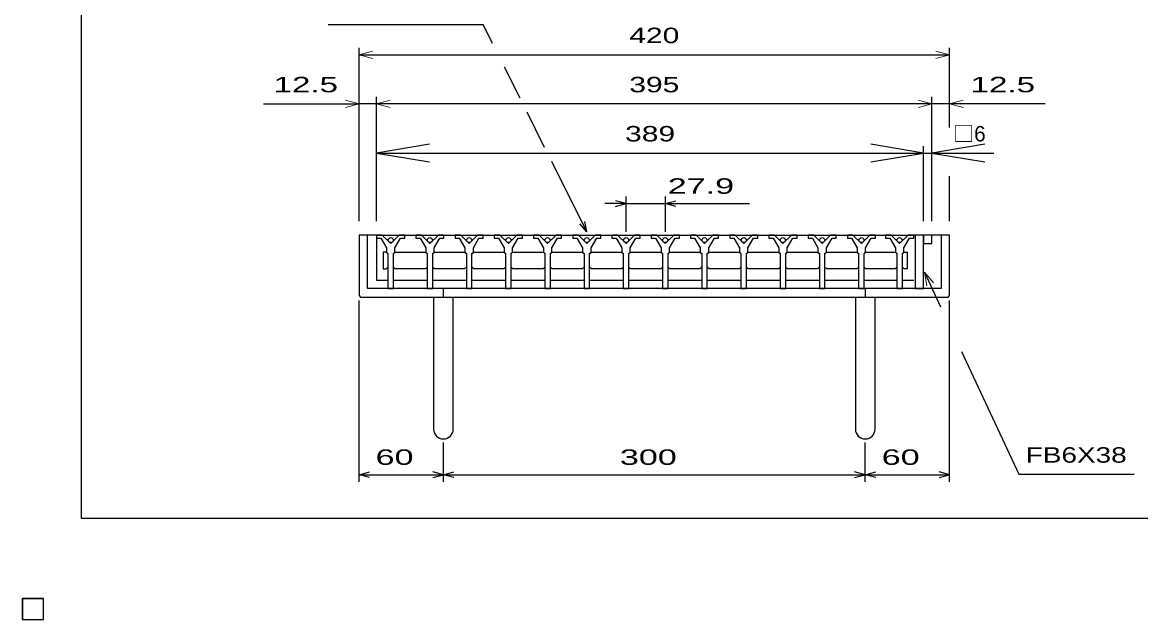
# Model space of a CAD drawing. Units: millimetres, scale not verified. Extents: x -910 to 862, y -642 to 530.
# Drawn here: x -910 to -115, y -642 to -217 of the extents above; entities that cross this region are included whole.
import ezdxf
from ezdxf.enums import TextEntityAlignment as Align

# ---------------------------------------------------------------- set-up
doc = ezdxf.new("R2010")
doc.units = ezdxf.units.MM
doc.header["$LTSCALE"] = 5
for name, color, linetype, lineweight in [('0_2', 150, 'Continuous', 25), ('16', 3, 'Continuous', 25), ('17', 3, 'Continuous', 25), ('19', 6, 'Continuous', 25), ('22', 4, 'Continuous', 25)]:
    doc.layers.add(name, color=color, linetype=linetype, lineweight=lineweight)
doc.styles.add('ベクトル', font='')
doc.styles.get('ベクトル').set_extended_font_data('ベクトル')

# ---------------------------------------------------------------- blocks, each defined once
blk = doc.blocks.new('open_arrow')
at = {"color": 0, "linetype": 'Continuous', "lineweight": -2}
blk.add_lwpolyline([(7.5, 1.25), (0, 0), (7.5, -1.25)], dxfattribs=at)

msp = doc.modelspace()

# ---------------------------------------------------------------- linework, layer by layer
at = {"layer": '0_2'}
for p, q in [((-868, -570.5), (-868, 529.5)), ((862, -570.5), (-868, -570.5))]:
    msp.add_line(p, q, dxfattribs=at)
at = {"layer": '16'}
for p, q in [((-658, -368.801), (-658, -370.801)), ((-654, -368.801), (-658, -368.801)), ((-658, -368.801), (-276, -368.801)), ((-658, -368.801), (-658, -400.801)), ((-658, -370.801), (-655, -370.801)), ((-655, -370.801), (-651, -377.801)), ((-648, -374.801), (-654, -368.801)), ((-642, -368.801), (-648, -374.801)), ((-645, -377.801), (-641, -370.801)), ((-638, -368.801), (-642, -368.801)), ((-641, -370.801), (-638, -370.801)), ((-638, -370.801), (-638, -368.801)), ((-630.1, -368.801), (-630.1, -370.801)), ((-626.1, -368.801), (-630.1, -368.801)), ((-630.1, -370.801), (-627.1, -370.801)), ((-627.1, -370.801), (-623.1, -377.801)), ((-620.1, -374.801), (-626.1, -368.801)), ((-614.1, -368.801), (-620.1, -374.801)), ((-617.1, -377.801), (-613.1, -370.801)), ((-610.1, -368.801), (-614.1, -368.801)), ((-613.1, -370.801), (-610.1, -370.801)), ((-610.1, -370.801), (-610.1, -368.801)), ((-602.2, -368.801), (-602.2, -370.801)), ((-598.2, -368.801), (-602.2, -368.801)), ((-602.2, -370.801), (-599.2, -370.801)), ((-599.2, -370.801), (-595.2, -377.801)), ((-592.2, -374.801), (-598.2, -368.801)), ((-586.2, -368.801), (-592.2, -374.801)), ((-589.2, -377.801), (-585.2, -370.801)), ((-582.2, -368.801), (-586.2, -368.801)), ((-585.2, -370.801), (-582.2, -370.801)), ((-582.2, -370.801), (-582.2, -368.801)), ((-574.3, -368.801), (-574.3, -370.801)), ((-570.3, -368.801), (-574.3, -368.801)), ((-574.3, -370.801), (-571.3, -370.801)), ((-571.3, -370.801), (-567.3, -377.801)), ((-564.3, -374.801), (-570.3, -368.801)), ((-558.3, -368.801), (-564.3, -374.801)), ((-561.3, -377.801), (-557.3, -370.801)), ((-554.3, -368.801), (-558.3, -368.801)), ((-557.3, -370.801), (-554.3, -370.801)), ((-554.3, -370.801), (-554.3, -368.801)), ((-546.4, -368.801), (-546.4, -370.801)), ((-542.4, -368.801), (-546.4, -368.801)), ((-546.4, -370.801), (-543.4, -370.801)), ((-543.4, -370.801), (-539.4, -377.801)), ((-536.4, -374.801), (-542.4, -368.801)), ((-530.4, -368.801), (-536.4, -374.801)), ((-533.4, -377.801), (-529.4, -370.801)), ((-526.4, -368.801), (-530.4, -368.801)), ((-529.4, -370.801), (-526.4, -370.801)), ((-526.4, -370.801), (-526.4, -368.801)), ((-518.5, -368.801), (-518.5, -370.801)), ((-514.5, -368.801), (-518.5, -368.801)), ((-518.5, -370.801), (-515.5, -370.801)), ((-515.5, -370.801), (-511.5, -377.801)), ((-508.5, -374.801), (-514.5, -368.801)), ((-502.5, -368.801), (-508.5, -374.801)), ((-505.5, -377.801), (-501.5, -370.801)), ((-498.5, -368.801), (-502.5, -368.801)), ((-501.5, -370.801), (-498.5, -370.801)), ((-498.5, -370.801), (-498.5, -368.801)), ((-490.6, -368.801), (-490.6, -370.801)), ((-486.6, -368.801), (-490.6, -368.801)), ((-490.6, -370.801), (-487.6, -370.801)), ((-487.6, -370.801), (-483.6, -377.801)), ((-480.6, -374.801), (-486.6, -368.801)), ((-474.6, -368.801), (-480.6, -374.801)), ((-477.6, -377.801), (-473.6, -370.801)), ((-470.6, -368.801), (-474.6, -368.801)), ((-473.6, -370.801), (-470.6, -370.801)), ((-470.6, -370.801), (-470.6, -368.801)), ((-462.7, -368.801), (-462.7, -370.801)), ((-458.7, -368.801), (-462.7, -368.801)), ((-462.7, -370.801), (-459.7, -370.801)), ((-459.7, -370.801), (-455.7, -377.801)), ((-452.7, -374.801), (-458.7, -368.801)), ((-446.7, -368.801), (-452.7, -374.801)), ((-449.7, -377.801), (-445.7, -370.801)), ((-442.7, -368.801), (-446.7, -368.801)), ((-445.7, -370.801), (-442.7, -370.801)), ((-442.7, -370.801), (-442.7, -368.801)), ((-434.8, -368.801), (-434.8, -370.801)), ((-430.8, -368.801), (-434.8, -368.801)), ((-434.8, -370.801), (-431.8, -370.801)), ((-431.8, -370.801), (-427.8, -377.801)), ((-424.8, -374.801), (-430.8, -368.801)), ((-418.8, -368.801), (-424.8, -374.801)), ((-421.8, -377.801), (-417.8, -370.801)), ((-414.8, -368.801), (-418.8, -368.801)), ((-417.8, -370.801), (-414.8, -370.801)), ((-414.8, -370.801), (-414.8, -368.801)), ((-406.9, -368.801), (-406.9, -370.801)), ((-402.9, -368.801), (-406.9, -368.801)), ((-406.9, -370.801), (-403.9, -370.801)), ((-403.9, -370.801), (-399.9, -377.801)), ((-396.9, -374.801), (-402.9, -368.801)), ((-390.9, -368.801), (-396.9, -374.801)), ((-393.9, -377.801), (-389.9, -370.801)), ((-386.9, -368.801), (-390.9, -368.801)), ((-389.9, -370.801), (-386.9, -370.801)), ((-386.9, -370.801), (-386.9, -368.801)), ((-379, -368.801), (-379, -370.801)), ((-375, -368.801), (-379, -368.801)), ((-379, -370.801), (-376, -370.801)), ((-376, -370.801), (-372, -377.801)), ((-369, -374.801), (-375, -368.801)), ((-363, -368.801), (-369, -374.801)), ((-366, -377.801), (-362, -370.801)), ((-359, -368.801), (-363, -368.801)), ((-362, -370.801), (-359, -370.801)), ((-359, -370.801), (-359, -368.801)), ((-351.1, -368.801), (-351.1, -370.801)), ((-347.1, -368.801), (-351.1, -368.801)), ((-351.1, -370.801), (-348.1, -370.801)), ((-348.1, -370.801), (-344.1, -377.801)), ((-341.1, -374.801), (-347.1, -368.801)), ((-335.1, -368.801), (-341.1, -374.801)), ((-338.1, -377.801), (-334.1, -370.801)), ((-331.1, -368.801), (-335.1, -368.801)), ((-334.1, -370.801), (-331.1, -370.801)), ((-331.1, -370.801), (-331.1, -368.801)), ((-323.2, -368.801), (-323.2, -370.801)), ((-319.2, -368.801), (-323.2, -368.801)), ((-323.2, -370.801), (-320.2, -370.801)), ((-320.2, -370.801), (-316.2, -377.801)), ((-313.2, -374.801), (-319.2, -368.801)), ((-307.2, -368.801), (-313.2, -374.801)), ((-310.2, -377.801), (-306.2, -370.801)), ((-303.2, -368.801), (-307.2, -368.801)), ((-306.2, -370.801), (-303.2, -370.801)), ((-303.2, -370.801), (-303.2, -368.801)), ((-296, -368.801), (-296, -370.801)), ((-292, -368.801), (-296, -368.801)), ((-296, -370.801), (-293, -370.801)), ((-293, -370.801), (-289, -377.801)), ((-286, -374.801), (-292, -368.801)), ((-280, -368.801), (-286, -374.801)), ((-283, -377.801), (-279, -370.801)), ((-276, -368.801), (-280, -368.801)), ((-279, -370.801), (-276, -370.801)), ((-276, -370.801), (-276, -368.801)), ((-651.25, -380.801), (-653.25, -380.801)), ((-653.25, -380.801), (-653.25, -392.801)), ((-650.25, -381.801), (-651.25, -380.801)), ((-651, -377.801), (-651, -380.801)), ((-651, -380.801), (-650, -381.801)), ((-646, -381.801), (-645, -380.801)), ((-645.75, -381.801), (-644.75, -380.801)), ((-645, -380.801), (-645, -377.801)), ((-644.75, -380.801), (-623.35, -380.801)), ((-623.35, -380.801), (-622.35, -381.801)), ((-623.1, -377.801), (-623.1, -380.801)), ((-623.1, -380.801), (-622.1, -381.801)), ((-618.1, -381.801), (-617.1, -380.801)), ((-617.85, -381.801), (-616.85, -380.801)), ((-617.1, -380.801), (-617.1, -377.801)), ((-616.85, -380.801), (-595.45, -380.801)), ((-595.45, -380.801), (-594.45, -381.801)), ((-595.2, -377.801), (-595.2, -380.801)), ((-595.2, -380.801), (-594.2, -381.801)), ((-590.2, -381.801), (-589.2, -380.801)), ((-589.95, -381.801), (-588.95, -380.801)), ((-589.2, -380.801), (-589.2, -377.801)), ((-588.95, -380.801), (-567.55, -380.801)), ((-567.55, -380.801), (-566.55, -381.801)), ((-567.3, -377.801), (-567.3, -380.801)), ((-567.3, -380.801), (-566.3, -381.801)), ((-562.3, -381.801), (-561.3, -380.801)), ((-562.05, -381.801), (-561.05, -380.801)), ((-561.3, -380.801), (-561.3, -377.801)), ((-561.05, -380.801), (-539.65, -380.801)), ((-539.65, -380.801), (-538.65, -381.801)), ((-539.4, -377.801), (-539.4, -380.801)), ((-539.4, -380.801), (-538.4, -381.801)), ((-534.4, -381.801), (-533.4, -380.801)), ((-534.15, -381.801), (-533.15, -380.801)), ((-533.4, -380.801), (-533.4, -377.801)), ((-533.15, -380.801), (-511.75, -380.801)), ((-511.75, -380.801), (-510.75, -381.801)), ((-511.5, -377.801), (-511.5, -380.801)), ((-511.5, -380.801), (-510.5, -381.801)), ((-506.5, -381.801), (-505.5, -380.801)), ((-506.25, -381.801), (-505.25, -380.801)), ((-505.5, -380.801), (-505.5, -377.801)), ((-505.25, -380.801), (-483.85, -380.801)), ((-483.85, -380.801), (-482.85, -381.801)), ((-483.6, -377.801), (-483.6, -380.801)), ((-483.6, -380.801), (-482.6, -381.801)), ((-478.6, -381.801), (-477.6, -380.801)), ((-478.35, -381.801), (-477.35, -380.801)), ((-477.6, -380.801), (-477.6, -377.801)), ((-477.35, -380.801), (-455.95, -380.801)), ((-455.95, -380.801), (-454.95, -381.801)), ((-455.7, -377.801), (-455.7, -380.801)), ((-455.7, -380.801), (-454.7, -381.801)), ((-450.7, -381.801), (-449.7, -380.801)), ((-450.45, -381.801), (-449.45, -380.801)), ((-449.7, -380.801), (-449.7, -377.801)), ((-449.45, -380.801), (-428.05, -380.801)), ((-428.05, -380.801), (-427.05, -381.801)), ((-427.8, -377.801), (-427.8, -380.801)), ((-427.8, -380.801), (-426.8, -381.801)), ((-422.8, -381.801), (-421.8, -380.801)), ((-422.55, -381.801), (-421.55, -380.801)), ((-421.8, -380.801), (-421.8, -377.801)), ((-421.55, -380.801), (-400.15, -380.801)), ((-400.15, -380.801), (-399.15, -381.801)), ((-399.9, -377.801), (-399.9, -380.801)), ((-399.9, -380.801), (-398.9, -381.801)), ((-394.9, -381.801), (-393.9, -380.801)), ((-394.65, -381.801), (-393.65, -380.801)), ((-393.9, -380.801), (-393.9, -377.801)), ((-393.65, -380.801), (-372.25, -380.801)), ((-372.25, -380.801), (-371.25, -381.801)), ((-372, -377.801), (-372, -380.801)), ((-372, -380.801), (-371, -381.801)), ((-367, -381.801), (-366, -380.801)), ((-366.75, -381.801), (-365.75, -380.801)), ((-366, -380.801), (-366, -377.801)), ((-365.75, -380.801), (-344.35, -380.801)), ((-344.35, -380.801), (-343.35, -381.801)), ((-344.1, -377.801), (-344.1, -380.801)), ((-344.1, -380.801), (-343.1, -381.801)), ((-339.1, -381.801), (-338.1, -380.801)), ((-338.85, -381.801), (-337.85, -380.801)), ((-338.1, -380.801), (-338.1, -377.801)), ((-337.85, -380.801), (-316.45, -380.801)), ((-316.45, -380.801), (-315.45, -381.801)), ((-316.2, -377.801), (-316.2, -380.801)), ((-316.2, -380.801), (-315.2, -381.801)), ((-311.2, -381.801), (-310.2, -380.801)), ((-310.95, -381.801), (-309.95, -380.801)), ((-310.2, -380.801), (-310.2, -377.801)), ((-309.95, -380.801), (-289.25, -380.801)), ((-289.25, -380.801), (-288.25, -381.801)), ((-289, -377.801), (-289, -380.801)), ((-289, -380.801), (-288, -381.801)), ((-284, -381.801), (-283, -380.801)), ((-283.75, -381.801), (-282.75, -380.801)), ((-283, -380.801), (-283, -377.801)), ((-282.75, -380.801), (-280.75, -380.801)), ((-280.75, -380.801), (-280.75, -392.801)), ((-650, -381.801), (-650, -406.801)), ((-646, -406.801), (-646, -381.801)), ((-622.1, -381.801), (-622.1, -406.801)), ((-618.1, -406.801), (-618.1, -381.801)), ((-594.2, -381.801), (-594.2, -406.801)), ((-590.2, -406.801), (-590.2, -381.801)), ((-566.3, -381.801), (-566.3, -406.801)), ((-562.3, -406.801), (-562.3, -381.801)), ((-538.4, -381.801), (-538.4, -406.801)), ((-534.4, -406.801), (-534.4, -381.801)), ((-510.5, -381.801), (-510.5, -406.801)), ((-506.5, -406.801), (-506.5, -381.801)), ((-482.6, -381.801), (-482.6, -406.801)), ((-478.6, -406.801), (-478.6, -381.801)), ((-454.7, -381.801), (-454.7, -406.801)), ((-450.7, -406.801), (-450.7, -381.801)), ((-426.8, -381.801), (-426.8, -406.801)), ((-422.8, -406.801), (-422.8, -381.801)), ((-398.9, -381.801), (-398.9, -406.801)), ((-394.9, -406.801), (-394.9, -381.801)), ((-371, -381.801), (-371, -406.801)), ((-367, -406.801), (-367, -381.801)), ((-343.1, -381.801), (-343.1, -406.801)), ((-339.1, -406.801), (-339.1, -381.801)), ((-315.2, -381.801), (-315.2, -406.801)), ((-311.2, -406.801), (-311.2, -381.801)), ((-288, -381.801), (-288, -406.801)), ((-284, -406.801), (-284, -381.801)), ((-653.25, -392.801), (-651.25, -392.801)), ((-651.25, -392.801), (-650.25, -391.801)), ((-644.75, -392.801), (-645.75, -391.801)), ((-623.35, -392.801), (-644.75, -392.801)), ((-622.35, -391.801), (-623.35, -392.801)), ((-616.85, -392.801), (-617.85, -391.801)), ((-595.45, -392.801), (-616.85, -392.801)), ((-594.45, -391.801), (-595.45, -392.801)), ((-588.95, -392.801), (-589.95, -391.801)), ((-567.55, -392.801), (-588.95, -392.801)), ((-566.55, -391.801), (-567.55, -392.801)), ((-561.05, -392.801), (-562.05, -391.801)), ((-539.65, -392.801), (-561.05, -392.801)), ((-538.65, -391.801), (-539.65, -392.801)), ((-533.15, -392.801), (-534.15, -391.801)), ((-511.75, -392.801), (-533.15, -392.801)), ((-510.75, -391.801), (-511.75, -392.801)), ((-505.25, -392.801), (-506.25, -391.801)), ((-483.85, -392.801), (-505.25, -392.801)), ((-482.85, -391.801), (-483.85, -392.801)), ((-477.35, -392.801), (-478.35, -391.801)), ((-455.95, -392.801), (-477.35, -392.801)), ((-454.95, -391.801), (-455.95, -392.801)), ((-449.45, -392.801), (-450.45, -391.801)), ((-428.05, -392.801), (-449.45, -392.801)), ((-427.05, -391.801), (-428.05, -392.801)), ((-421.55, -392.801), (-422.55, -391.801)), ((-400.15, -392.801), (-421.55, -392.801)), ((-399.15, -391.801), (-400.15, -392.801)), ((-393.65, -392.801), (-394.65, -391.801)), ((-372.25, -392.801), (-393.65, -392.801)), ((-371.25, -391.801), (-372.25, -392.801)), ((-365.75, -392.801), (-366.75, -391.801)), ((-344.35, -392.801), (-365.75, -392.801)), ((-343.35, -391.801), (-344.35, -392.801)), ((-337.85, -392.801), (-338.85, -391.801)), ((-316.45, -392.801), (-337.85, -392.801)), ((-315.45, -391.801), (-316.45, -392.801)), ((-309.95, -392.801), (-310.95, -391.801)), ((-289.25, -392.801), (-309.95, -392.801)), ((-288.25, -391.801), (-289.25, -392.801)), ((-282.75, -392.801), (-283.75, -391.801)), ((-280.75, -392.801), (-282.75, -392.801)), ((-658, -400.801), (-650.25, -400.801)), ((-645.75, -400.801), (-622.35, -400.801)), ((-617.85, -400.801), (-594.45, -400.801)), ((-589.95, -400.801), (-566.55, -400.801)), ((-562.05, -400.801), (-538.65, -400.801)), ((-534.15, -400.801), (-510.75, -400.801)), ((-506.25, -400.801), (-482.85, -400.801)), ((-478.35, -400.801), (-454.95, -400.801)), ((-450.45, -400.801), (-427.05, -400.801)), ((-422.55, -400.801), (-399.15, -400.801)), ((-394.65, -400.801), (-371.25, -400.801)), ((-366.75, -400.801), (-343.35, -400.801)), ((-338.85, -400.801), (-315.45, -400.801)), ((-310.95, -400.801), (-288.25, -400.801)), ((-283.75, -400.801), (-276, -400.801)), ((-650, -406.801), (-646, -406.801)), ((-622.1, -406.801), (-618.1, -406.801)), ((-594.2, -406.801), (-590.2, -406.801)), ((-566.3, -406.801), (-562.3, -406.801)), ((-538.4, -406.801), (-534.4, -406.801)), ((-510.5, -406.801), (-506.5, -406.801)), ((-482.6, -406.801), (-478.6, -406.801)), ((-454.7, -406.801), (-450.7, -406.801)), ((-426.8, -406.801), (-422.8, -406.801)), ((-398.9, -406.801), (-394.9, -406.801)), ((-371, -406.801), (-367, -406.801)), ((-343.1, -406.801), (-339.1, -406.801)), ((-315.2, -406.801), (-311.2, -406.801)), ((-288, -406.801), (-284, -406.801)), ((-910, -627.5), (-895, -627.5)), ((-910, -642.5), (-910, -627.5)), ((-910, -627.5), (-895, -627.5)), ((-910, -642.5), (-910, -627.5)), ((-910, -627.5), (-895, -627.5)), ((-910, -642.5), (-910, -627.5)), ((-910, -627.5), (-895, -627.5)), ((-910, -642.5), (-910, -627.5)), ((-910, -627.5), (-895, -627.5)), ((-910, -642.5), (-910, -627.5)), ((-895, -642.5), (-895, -627.5)), ((-895, -642.5), (-895, -627.5)), ((-895, -642.5), (-895, -627.5)), ((-895, -642.5), (-895, -627.5)), ((-895, -642.5), (-895, -627.5)), ((-910, -642.5), (-895, -642.5)), ((-910, -642.5), (-895, -642.5)), ((-910, -642.5), (-895, -642.5)), ((-910, -642.5), (-895, -642.5)), ((-910, -642.5), (-895, -642.5))]:
    msp.add_line(p, q, dxfattribs=at)
for centre in [(-648, -372.301), (-620.1, -372.301), (-592.2, -372.301), (-564.3, -372.301), (-536.4, -372.301), (-508.5, -372.301), (-480.6, -372.301), (-452.7, -372.301), (-424.8, -372.301), (-396.9, -372.301), (-369, -372.301), (-341.1, -372.301), (-313.2, -372.301), (-286, -372.301)]:
    msp.add_circle(centre, 1.8, dxfattribs=at)
at = {"layer": '17'}
for p, q in [((-275, -368.801), (-275, -406.801)), ((-269, -368.801), (-275, -368.801)), ((-269, -406.801), (-269, -368.801)), ((-269, -368.801), (-269, -374.801)), ((-263, -368.801), (-269, -368.801)), ((-263, -374.801), (-263, -368.801)), ((-269, -374.801), (-263, -374.801)), ((-275, -406.801), (-269, -406.801))]:
    msp.add_line(p, q, dxfattribs=at)
at = {"layer": '19'}
for p, q in [((-658, -368.801), (-670.5, -368.801)), ((-670.5, -368.801), (-670.5, -411.801)), ((-664.5, -406.801), (-664.5, -368.801)), ((-275, -368.801), (-276, -368.801)), ((-250.5, -368.801), (-263, -368.801)), ((-256.5, -368.801), (-256.5, -406.801)), ((-250.5, -411.801), (-250.5, -368.801)), ((-670.5, -411.801), (-669.5, -412.801)), ((-669.5, -412.801), (-251.5, -412.801)), ((-256.5, -406.801), (-664.5, -406.801)), ((-617.5, -412.801), (-617.5, -506.801)), ((-610.5, -412.801), (-610.5, -406.801)), ((-603.5, -506.801), (-603.5, -412.801)), ((-317.5, -412.801), (-317.5, -506.801)), ((-310.5, -406.801), (-310.5, -412.801)), ((-303.5, -506.801), (-303.5, -412.801)), ((-251.5, -412.801), (-250.5, -411.801))]:
    msp.add_line(p, q, dxfattribs=at)
for centre in [(-610.5, -506.801), (-310.5, -506.801)]:
    msp.add_arc(centre, 7, 180, 0, dxfattribs=at)
at = {"layer": '22'}
for p, q in [((-692.578, -218.852), (-582.225, -218.852)), ((-575.496, -232.31), (-582.225, -218.852)), ((-670.5, -348.801), (-670.5, -235.347)), ((-250.5, -292.228), (-250.5, -235.347)), ((-670.5, -240.347), (-250.5, -240.347)), ((-556, -271.301), (-567.074, -249.153)), ((-670.5, -358.801), (-670.5, -270.347)), ((-658, -348.801), (-658, -270.347)), ((-263, -348.801), (-263, -270.347)), ((-250.5, -292.228), (-250.5, -270.347)), ((-738.5, -275.347), (-670.5, -275.347)), ((-658, -275.347), (-670.5, -275.347)), ((-263, -275.347), (-658, -275.347)), ((-250.5, -275.347), (-263, -275.347)), ((-182.5, -275.347), (-250.5, -275.347)), ((-538.5, -306.301), (-551, -281.301)), ((-658, -358.801), (-658, -305.347)), ((-269, -358.801), (-269, -305.347)), ((-269, -358.801), (-269, -305.347)), ((-263, -358.801), (-263, -305.347)), ((-658, -310.347), (-269, -310.347)), ((-508.5, -366.301), (-533.5, -316.301)), ((-269, -310.347), (-219, -310.347)), ((-250.5, -358.801), (-250.5, -326.83)), ((-480.6, -366.301), (-480.6, -341.301)), ((-452.7, -341.301), (-452.7, -366.301)), ((-480.6, -346.301), (-495.6, -346.301)), ((-480.6, -346.301), (-488.1, -344.301)), ((-488.1, -348.301), (-480.6, -346.301)), ((-480.6, -346.301), (-452.7, -346.301)), ((-452.7, -346.301), (-445.2, -344.301)), ((-445.2, -348.301), (-452.7, -346.301)), ((-452.7, -346.301), (-392.7, -346.301)), ((-508.5, -366.301), (-513.5, -360.801)), ((-508.5, -366.301), (-510, -359.001)), ((-268.41, -395.079), (-256.835, -419.901)), ((-670.5, -544.301), (-670.5, -415.301)), ((-250.5, -544.301), (-250.5, -415.301)), ((-242.006, -451.702), (-201.28, -539.038)), ((-610.5, -544.301), (-610.5, -516.301)), ((-310.5, -544.301), (-310.5, -516.301)), ((-670.5, -539.301), (-663, -537.301)), ((-663, -541.301), (-670.5, -539.301)), ((-670.5, -539.301), (-610.5, -539.301)), ((-610.5, -539.301), (-618, -537.301)), ((-618, -541.301), (-610.5, -539.301)), ((-610.5, -539.301), (-603, -537.301)), ((-603, -541.301), (-610.5, -539.301)), ((-610.5, -539.301), (-310.5, -539.301)), ((-310.5, -539.301), (-318, -537.301)), ((-318, -541.301), (-310.5, -539.301)), ((-310.5, -539.301), (-303, -537.301)), ((-303, -541.301), (-310.5, -539.301)), ((-310.5, -539.301), (-250.5, -539.301)), ((-250.5, -539.301), (-258, -537.301)), ((-258, -541.301), (-250.5, -539.301)), ((-201.28, -539.038), (-119.28, -539.038)), ((-895, -627.5), (-910, -627.5)), ((-910, -627.5), (-910, -642.5)), ((-895, -627.5), (-910, -627.5)), ((-910, -627.5), (-910, -642.5)), ((-895, -627.5), (-910, -627.5)), ((-910, -627.5), (-910, -642.5)), ((-895, -642.5), (-895, -627.5)), ((-895, -642.5), (-895, -627.5)), ((-895, -642.5), (-895, -627.5)), ((-910, -642.5), (-895, -642.5)), ((-910, -642.5), (-895, -642.5)), ((-910, -642.5), (-895, -642.5))]:
    msp.add_line(p, q, dxfattribs=at)
at = {"layer": '22', "lineweight": 13}
for p, q in [((-660.841, -237.759), (-670.5, -240.347)), ((-250.5, -240.347), (-260.159, -237.759)), ((-670.5, -240.347), (-660.841, -242.935)), ((-260.159, -242.935), (-250.5, -240.347)), ((-670.5, -275.347), (-680.159, -272.759)), ((-680.159, -277.935), (-670.5, -275.347)), ((-648.341, -272.759), (-658, -275.347)), ((-658, -275.347), (-648.341, -277.935)), ((-263, -275.347), (-272.659, -272.759)), ((-272.659, -277.935), (-263, -275.347)), ((-240.841, -272.759), (-250.5, -275.347)), ((-250.5, -275.347), (-240.841, -277.935)), ((-261.982, -402.739), (-268.41, -395.079)), ((-268.41, -395.079), (-266.673, -404.927))]:
    msp.add_line(p, q, dxfattribs=at)
at = {"layer": '22', "color": 2}
for p, q in [((-895, -627.5), (-910, -627.5)), ((-910, -627.5), (-910, -642.5)), ((-895, -627.5), (-910, -627.5)), ((-910, -627.5), (-910, -642.5)), ((-895, -627.5), (-910, -627.5)), ((-910, -627.5), (-910, -642.5)), ((-895, -642.5), (-895, -627.5)), ((-895, -642.5), (-895, -627.5)), ((-895, -642.5), (-895, -627.5)), ((-910, -642.5), (-895, -642.5)), ((-910, -642.5), (-895, -642.5)), ((-910, -642.5), (-895, -642.5))]:
    msp.add_line(p, q, dxfattribs=at)

# ---------------------------------------------------------------- block references
at = {"layer": '22', "xscale": 5, "yscale": 5}
for p in [(-658, -310.347), (-263, -310.347)]:
    msp.add_blockref('open_arrow', p, dxfattribs=at)
at = {"layer": '22', "xscale": 5, "yscale": 5, "rotation": 180}
msp.add_blockref('open_arrow', (-269, -310.347), dxfattribs=at)

# ---------------------------------------------------------------- texts
at = {"layer": '22', "color": 2, "style": 'ベクトル', "width": 1.45}
for s, p in [('420', (-460.5, -235.347)), ('395', (-460.5, -270.347))]:
    msp.add_text(s, height=11, dxfattribs=at).set_placement(p, align=Align.BOTTOM_CENTER)
at = {"layer": '22', "color": 2, "style": 'ベクトル', "width": 1.6}
msp.add_text('12.5', height=11, dxfattribs=at).set_placement((-685.5, -270.347), align=Align.BOTTOM_RIGHT)
at = {"layer": '22', "color": 2, "style": 'ベクトル'}
for s, width, p in [('12.5', 1.6, (-235.5, -270.347)), ('FB6X38', 1.35, (-196.28, -534.038))]:
    msp.add_text(s, height=11, dxfattribs=dict(at, width=width)).set_placement(p, align=Align.BOTTOM_LEFT)
at = {"layer": '22', "style": 'ベクトル', "width": 1.45}
msp.add_text('389', height=11, dxfattribs=at).set_placement((-463.5, -305.347), align=Align.BOTTOM_CENTER)
at = {"layer": '22', "style": 'ベクトル'}
msp.add_text('□6', height=11, dxfattribs=at).set_placement((-248, -305.347), align=Align.BOTTOM_LEFT)
at = {"layer": '22', "color": 2, "style": 'ベクトル', "width": 1.65}
for s, p in [(' 27.9 ', (-457.7, -333.801)), (' 60 ', (-665.5, -526.801)), (' 300 ', (-491.75, -526.801)), (' 60 ', (-305.5, -526.801))]:
    msp.add_text(s, height=11, dxfattribs=at).set_placement(p, align=Align.MIDDLE_LEFT)

doc.saveas('drawing.dxf')
